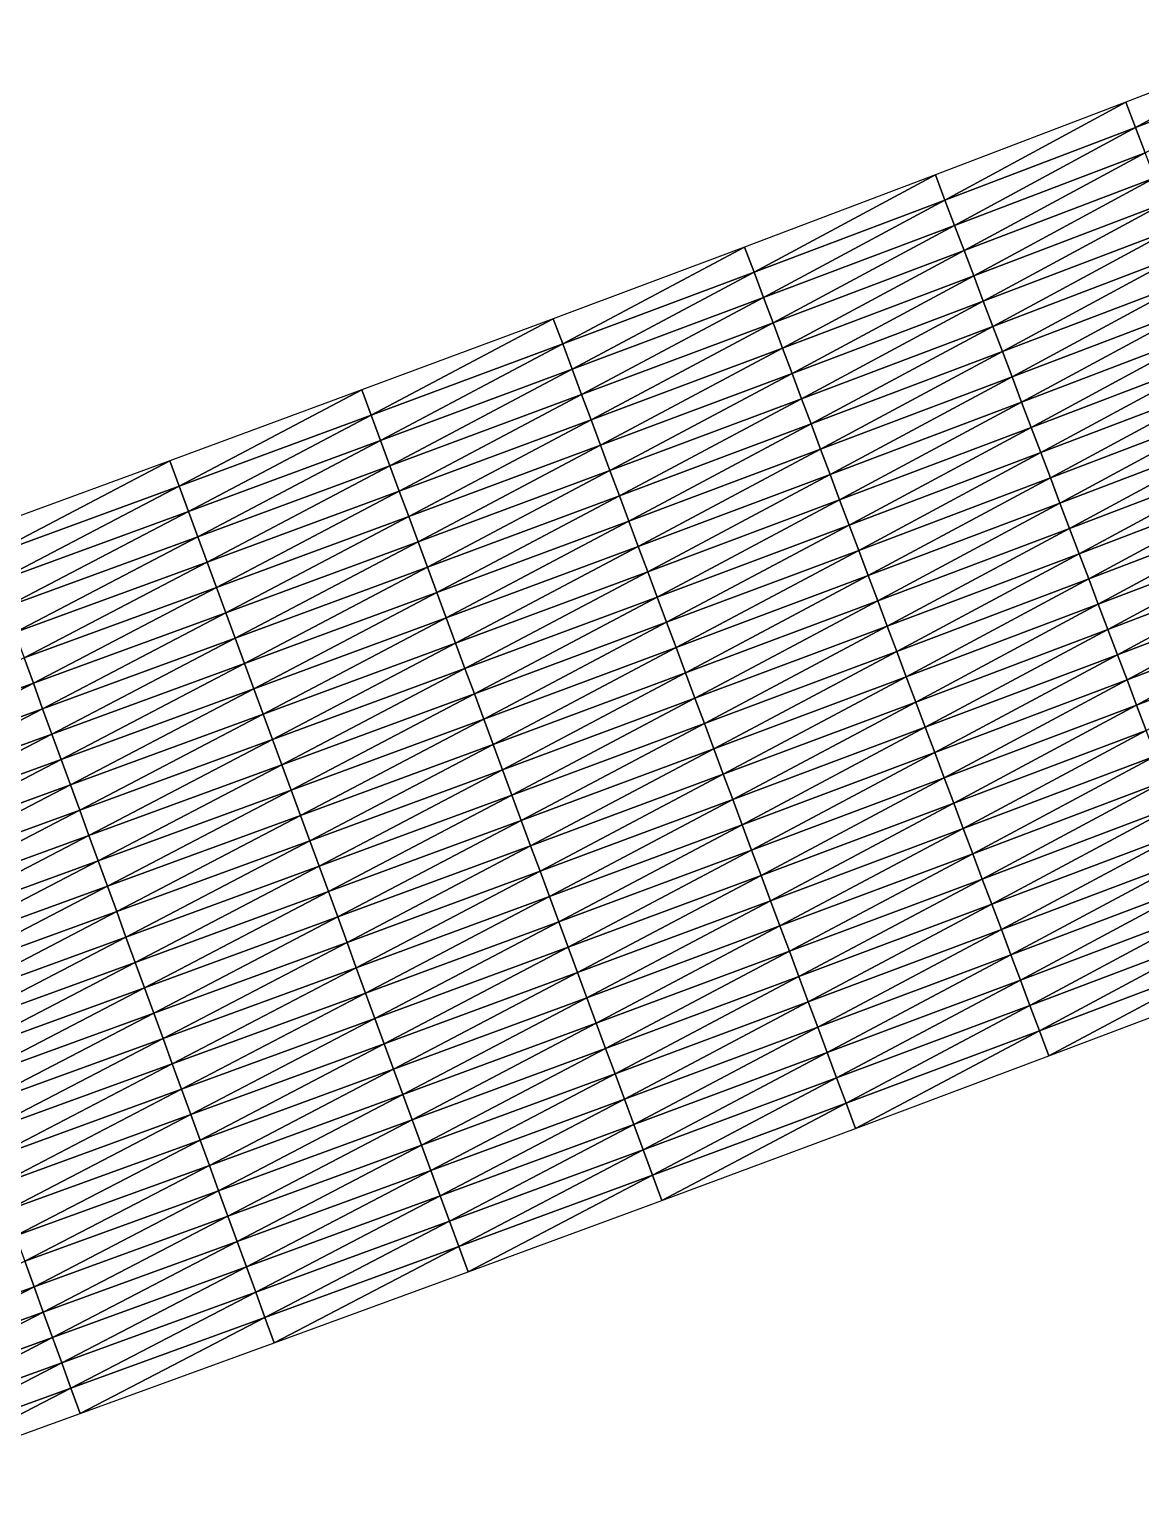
# Model space of a CAD drawing. Header units: metres. Extents: x 479979 to 482619, y 6959976 to 6961524.
# Drawn here: x 481464.3 to 481546.6, y 6960770.8 to 6960878.5 of the extents above; entities that cross this region are included whole.
import ezdxf

# ---------------------------------------------------------------- set-up
doc = ezdxf.new("R2010")
doc.units = ezdxf.units.M

msp = doc.modelspace()

# ---------------------------------------------------------------- linework, layer by layer
at = {"layer": 'GENERAL_FILL_TOP'}
for points in [[(481546.247, 6960871.252, 4.071), (481559.609, 6960878.537, 4.338), (481545.532, 6960873.12, 4.084)], [(481546.247, 6960871.252, 4.071), (481560.33, 6960876.671, 4.325), (481559.609, 6960878.537, 4.338)], [(481546.962, 6960869.384, 4.057), (481560.33, 6960876.671, 4.325), (481546.247, 6960871.252, 4.071)], [(481532.136, 6960865.872, 3.841), (481545.532, 6960873.12, 4.084), (481531.426, 6960867.742, 3.854)], [(481532.136, 6960865.872, 3.841), (481546.247, 6960871.252, 4.071), (481545.532, 6960873.12, 4.084)], [(481532.846, 6960864.002, 3.828), (481546.247, 6960871.252, 4.071), (481532.136, 6960865.872, 3.841)], [(481532.846, 6960864.002, 3.828), (481546.962, 6960869.384, 4.057), (481546.247, 6960871.252, 4.071)], [(481533.555, 6960862.132, 3.816), (481546.962, 6960869.384, 4.057), (481532.846, 6960864.002, 3.828)], [(481533.555, 6960862.132, 3.816), (481547.678, 6960867.516, 4.044), (481546.962, 6960869.384, 4.057)], [(481517.998, 6960860.529, 3.65), (481531.426, 6960867.742, 3.854), (481517.293, 6960862.401, 3.661)], [(481517.998, 6960860.529, 3.65), (481532.136, 6960865.872, 3.841), (481531.426, 6960867.742, 3.854)], [(481534.265, 6960860.262, 3.803), (481547.678, 6960867.516, 4.044), (481533.555, 6960862.132, 3.816)], [(481534.265, 6960860.262, 3.803), (481548.393, 6960865.649, 4.031), (481547.678, 6960867.516, 4.044)], [(481518.702, 6960858.657, 3.638), (481532.136, 6960865.872, 3.841), (481517.998, 6960860.529, 3.65)], [(481518.702, 6960858.657, 3.638), (481532.846, 6960864.002, 3.828), (481532.136, 6960865.872, 3.841)], [(481534.975, 6960858.392, 3.79), (481548.393, 6960865.649, 4.031), (481534.265, 6960860.262, 3.803)], [(481534.975, 6960858.392, 3.79), (481549.108, 6960863.781, 4.018), (481548.393, 6960865.649, 4.031)], [(481519.406, 6960856.785, 3.626), (481532.846, 6960864.002, 3.828), (481518.702, 6960858.657, 3.638)], [(481519.406, 6960856.785, 3.626), (481533.555, 6960862.132, 3.816), (481532.846, 6960864.002, 3.828)], [(481535.684, 6960856.523, 4.504), (481549.108, 6960863.781, 4.018), (481534.975, 6960858.392, 3.79)], [(481535.684, 6960856.523, 4.504), (481549.824, 6960861.913, 4.656), (481549.108, 6960863.781, 4.018)], [(481503.834, 6960855.221, 3.51), (481517.293, 6960862.401, 3.661), (481503.134, 6960857.095, 3.52)], [(481503.834, 6960855.221, 3.51), (481517.998, 6960860.529, 3.65), (481517.293, 6960862.401, 3.661)], [(481520.111, 6960854.913, 3.614), (481533.555, 6960862.132, 3.816), (481519.406, 6960856.785, 3.626)], [(481520.111, 6960854.913, 3.614), (481534.265, 6960860.262, 3.803), (481533.555, 6960862.132, 3.816)], [(481536.394, 6960854.653, 5.504), (481549.824, 6960861.913, 4.656), (481535.684, 6960856.523, 4.504)], [(481536.394, 6960854.653, 5.504), (481550.539, 6960860.046, 5.656), (481549.824, 6960861.913, 4.656)], [(481504.533, 6960853.348, 3.499), (481517.998, 6960860.529, 3.65), (481503.834, 6960855.221, 3.51)], [(481504.533, 6960853.348, 3.499), (481518.702, 6960858.657, 3.638), (481517.998, 6960860.529, 3.65)], [(481520.815, 6960853.042, 3.603), (481534.265, 6960860.262, 3.803), (481520.111, 6960854.913, 3.614)], [(481520.815, 6960853.042, 3.603), (481534.975, 6960858.392, 3.79), (481534.265, 6960860.262, 3.803)], [(481537.104, 6960852.783, 6.504), (481550.539, 6960860.046, 5.656), (481536.394, 6960854.653, 5.504)], [(481537.104, 6960852.783, 6.504), (481551.254, 6960858.178, 6.656), (481550.539, 6960860.046, 5.656)], [(481505.232, 6960851.474, 3.489), (481518.702, 6960858.657, 3.638), (481504.533, 6960853.348, 3.499)], [(481505.232, 6960851.474, 3.489), (481519.406, 6960856.785, 3.626), (481518.702, 6960858.657, 3.638)], [(481521.52, 6960851.17, 4.376), (481534.975, 6960858.392, 3.79), (481520.815, 6960853.042, 3.603)], [(481521.52, 6960851.17, 4.376), (481535.684, 6960856.523, 4.504), (481534.975, 6960858.392, 3.79)], [(481537.814, 6960850.913, 7.024), (481551.254, 6960858.178, 6.656), (481537.104, 6960852.783, 6.504)], [(481537.814, 6960850.913, 7.024), (481551.97, 6960856.31, 7.176), (481551.254, 6960858.178, 6.656)], [(481489.645, 6960849.947, 3.431), (481503.134, 6960857.095, 3.52), (481488.951, 6960851.822, 3.44)], [(481489.645, 6960849.947, 3.431), (481503.834, 6960855.221, 3.51), (481503.134, 6960857.095, 3.52)], [(481505.932, 6960849.6, 3.478), (481519.406, 6960856.785, 3.626), (481505.232, 6960851.474, 3.489)], [(481505.932, 6960849.6, 3.478), (481520.111, 6960854.913, 3.614), (481519.406, 6960856.785, 3.626)], [(481522.224, 6960849.298, 5.376), (481535.684, 6960856.523, 4.504), (481521.52, 6960851.17, 4.376)], [(481522.224, 6960849.298, 5.376), (481536.394, 6960854.653, 5.504), (481535.684, 6960856.523, 4.504)], [(481538.523, 6960849.043, 7.064), (481551.97, 6960856.31, 7.176), (481537.814, 6960850.913, 7.024)], [(481538.523, 6960849.043, 7.064), (481552.685, 6960854.443, 7.216), (481551.97, 6960856.31, 7.176)], [(481490.34, 6960848.071, 3.422), (481503.834, 6960855.221, 3.51), (481489.645, 6960849.947, 3.431)], [(481490.34, 6960848.071, 3.422), (481504.533, 6960853.348, 3.499), (481503.834, 6960855.221, 3.51)], [(481506.631, 6960847.726, 3.468), (481520.111, 6960854.913, 3.614), (481505.932, 6960849.6, 3.478)], [(481506.631, 6960847.726, 3.468), (481520.815, 6960853.042, 3.603), (481520.111, 6960854.913, 3.614)], [(481522.928, 6960847.426, 6.376), (481536.394, 6960854.653, 5.504), (481522.224, 6960849.298, 5.376)], [(481522.928, 6960847.426, 6.376), (481537.104, 6960852.783, 6.504), (481536.394, 6960854.653, 5.504)], [(481539.233, 6960847.173, 7.104), (481552.685, 6960854.443, 7.216), (481538.523, 6960849.043, 7.064)], [(481539.233, 6960847.173, 7.104), (481553.4, 6960852.575, 7.256), (481552.685, 6960854.443, 7.216)], [(481491.034, 6960846.196, 3.413), (481504.533, 6960853.348, 3.499), (481490.34, 6960848.071, 3.422)], [(481491.034, 6960846.196, 3.413), (481505.232, 6960851.474, 3.489), (481504.533, 6960853.348, 3.499)], [(481507.33, 6960845.853, 4.282), (481520.815, 6960853.042, 3.603), (481506.631, 6960847.726, 3.468)], [(481507.33, 6960845.853, 4.282), (481521.52, 6960851.17, 4.376), (481520.815, 6960853.042, 3.603)], [(481523.633, 6960845.554, 6.896), (481537.104, 6960852.783, 6.504), (481522.928, 6960847.426, 6.376)], [(481523.633, 6960845.554, 6.896), (481537.814, 6960850.913, 7.024), (481537.104, 6960852.783, 6.504)], [(481539.943, 6960845.304, 7.144), (481553.4, 6960852.575, 7.256), (481539.233, 6960847.173, 7.104)], [(481539.943, 6960845.304, 7.144), (481554.116, 6960850.707, 7.296), (481553.4, 6960852.575, 7.256)], [(481475.433, 6960844.703, 3.421), (481488.951, 6960851.822, 3.44), (481474.743, 6960846.58, 3.428)], [(481475.433, 6960844.703, 3.421), (481489.645, 6960849.947, 3.431), (481488.951, 6960851.822, 3.44)], [(481491.729, 6960844.32, 3.404), (481505.232, 6960851.474, 3.489), (481491.034, 6960846.196, 3.413)], [(481491.729, 6960844.32, 3.404), (481505.932, 6960849.6, 3.478), (481505.232, 6960851.474, 3.489)], [(481508.03, 6960843.979, 5.282), (481521.52, 6960851.17, 4.376), (481507.33, 6960845.853, 4.282)], [(481508.03, 6960843.979, 5.282), (481522.224, 6960849.298, 5.376), (481521.52, 6960851.17, 4.376)], [(481524.337, 6960843.682, 6.936), (481537.814, 6960850.913, 7.024), (481523.633, 6960845.554, 6.896)], [(481524.337, 6960843.682, 6.936), (481538.523, 6960849.043, 7.064), (481537.814, 6960850.913, 7.024)], [(481540.652, 6960843.434, 7.184), (481554.116, 6960850.707, 7.296), (481539.943, 6960845.304, 7.144)], [(481540.652, 6960843.434, 7.184), (481554.831, 6960848.84, 7.336), (481554.116, 6960850.707, 7.296)], [(481476.123, 6960842.826, 3.413), (481489.645, 6960849.947, 3.431), (481475.433, 6960844.703, 3.421)], [(481476.123, 6960842.826, 3.413), (481490.34, 6960848.071, 3.422), (481489.645, 6960849.947, 3.431)], [(481492.423, 6960842.445, 3.395), (481505.932, 6960849.6, 3.478), (481491.729, 6960844.32, 3.404)], [(481492.423, 6960842.445, 3.395), (481506.631, 6960847.726, 3.468), (481505.932, 6960849.6, 3.478)], [(481508.729, 6960842.105, 6.282), (481522.224, 6960849.298, 5.376), (481508.03, 6960843.979, 5.282)], [(481508.729, 6960842.105, 6.282), (481522.928, 6960847.426, 6.376), (481522.224, 6960849.298, 5.376)], [(481476.813, 6960840.948, 3.405), (481490.34, 6960848.071, 3.422), (481476.123, 6960842.826, 3.413)], [(481476.813, 6960840.948, 3.405), (481491.034, 6960846.196, 3.413), (481490.34, 6960848.071, 3.422)], [(481525.041, 6960841.81, 6.976), (481538.523, 6960849.043, 7.064), (481524.337, 6960843.682, 6.936)], [(481525.041, 6960841.81, 6.976), (481539.233, 6960847.173, 7.104), (481538.523, 6960849.043, 7.064)], [(481541.362, 6960841.564, 7.224), (481554.831, 6960848.84, 7.336), (481540.652, 6960843.434, 7.184)], [(481541.362, 6960841.564, 7.224), (481555.546, 6960846.972, 7.376), (481554.831, 6960848.84, 7.336)], [(481493.118, 6960840.569, 4.227), (481506.631, 6960847.726, 3.468), (481492.423, 6960842.445, 3.395)], [(481493.118, 6960840.569, 4.227), (481507.33, 6960845.853, 4.282), (481506.631, 6960847.726, 3.468)], [(481509.428, 6960840.231, 6.802), (481522.928, 6960847.426, 6.376), (481508.729, 6960842.105, 6.282)], [(481509.428, 6960840.231, 6.802), (481523.633, 6960845.554, 6.896), (481522.928, 6960847.426, 6.376)], [(481525.746, 6960839.938, 7.016), (481539.233, 6960847.173, 7.104), (481525.041, 6960841.81, 6.976)], [(481525.746, 6960839.938, 7.016), (481539.943, 6960845.304, 7.144), (481539.233, 6960847.173, 7.104)], [(481542.072, 6960839.694, 7.264), (481555.546, 6960846.972, 7.376), (481541.362, 6960841.564, 7.224)], [(481542.072, 6960839.694, 7.264), (481556.262, 6960845.104, 7.416), (481555.546, 6960846.972, 7.376)], [(481461.198, 6960839.488, 3.48), (481474.743, 6960846.58, 3.428), (481460.512, 6960841.366, 3.486)], [(481461.198, 6960839.488, 3.48), (481475.433, 6960844.703, 3.421), (481474.743, 6960846.58, 3.428)], [(481477.503, 6960839.071, 3.398), (481491.034, 6960846.196, 3.413), (481476.813, 6960840.948, 3.405)], [(481477.503, 6960839.071, 3.398), (481491.729, 6960844.32, 3.404), (481491.034, 6960846.196, 3.413)], [(481493.812, 6960838.693, 5.227), (481507.33, 6960845.853, 4.282), (481493.118, 6960840.569, 4.227)], [(481493.812, 6960838.693, 5.227), (481508.03, 6960843.979, 5.282), (481507.33, 6960845.853, 4.282)], [(481510.128, 6960838.357, 6.842), (481523.633, 6960845.554, 6.896), (481509.428, 6960840.231, 6.802)], [(481510.128, 6960838.357, 6.842), (481524.337, 6960843.682, 6.936), (481523.633, 6960845.554, 6.896)], [(481526.45, 6960838.067, 7.056), (481539.943, 6960845.304, 7.144), (481525.746, 6960839.938, 7.016)], [(481526.45, 6960838.067, 7.056), (481540.652, 6960843.434, 7.184), (481539.943, 6960845.304, 7.144)], [(481542.781, 6960837.824, 7.304), (481556.262, 6960845.104, 7.416), (481542.072, 6960839.694, 7.264)], [(481542.781, 6960837.824, 7.304), (481556.977, 6960843.236, 7.456), (481556.262, 6960845.104, 7.416)], [(481461.884, 6960837.609, 3.474), (481475.433, 6960844.703, 3.421), (481461.198, 6960839.488, 3.48)], [(481461.884, 6960837.609, 3.474), (481476.123, 6960842.826, 3.413), (481475.433, 6960844.703, 3.421)], [(481478.193, 6960837.194, 3.391), (481491.729, 6960844.32, 3.404), (481477.503, 6960839.071, 3.398)], [(481478.193, 6960837.194, 3.391), (481492.423, 6960842.445, 3.395), (481491.729, 6960844.32, 3.404)], [(481494.507, 6960836.818, 6.227), (481508.03, 6960843.979, 5.282), (481493.812, 6960838.693, 5.227)], [(481494.507, 6960836.818, 6.227), (481508.729, 6960842.105, 6.282), (481508.03, 6960843.979, 5.282)], [(481462.57, 6960835.73, 3.469), (481476.123, 6960842.826, 3.413), (481461.884, 6960837.609, 3.474)], [(481462.57, 6960835.73, 3.469), (481476.813, 6960840.948, 3.405), (481476.123, 6960842.826, 3.413)], [(481510.827, 6960836.484, 6.882), (481524.337, 6960843.682, 6.936), (481510.128, 6960838.357, 6.842)], [(481510.827, 6960836.484, 6.882), (481525.041, 6960841.81, 6.976), (481524.337, 6960843.682, 6.936)], [(481527.154, 6960836.195, 7.096), (481540.652, 6960843.434, 7.184), (481526.45, 6960838.067, 7.056)], [(481527.154, 6960836.195, 7.096), (481541.362, 6960841.564, 7.224), (481540.652, 6960843.434, 7.184)], [(481543.491, 6960835.954, 7.264), (481556.977, 6960843.236, 7.456), (481542.781, 6960837.824, 7.304)], [(481543.491, 6960835.954, 7.264), (481557.693, 6960841.369, 7.416), (481556.977, 6960843.236, 7.456)], [(481478.884, 6960835.317, 4.215), (481492.423, 6960842.445, 3.395), (481478.193, 6960837.194, 3.391)], [(481478.884, 6960835.317, 4.215), (481493.118, 6960840.569, 4.227), (481492.423, 6960842.445, 3.395)], [(481495.202, 6960834.942, 6.747), (481508.729, 6960842.105, 6.282), (481494.507, 6960836.818, 6.227)], [(481495.202, 6960834.942, 6.747), (481509.428, 6960840.231, 6.802), (481508.729, 6960842.105, 6.282)], [(481511.526, 6960834.61, 6.922), (481525.041, 6960841.81, 6.976), (481510.827, 6960836.484, 6.882)], [(481511.526, 6960834.61, 6.922), (481525.746, 6960839.938, 7.016), (481525.041, 6960841.81, 6.976)], [(481463.256, 6960833.852, 3.463), (481476.813, 6960840.948, 3.405), (481462.57, 6960835.73, 3.469)], [(481463.256, 6960833.852, 3.463), (481477.503, 6960839.071, 3.398), (481476.813, 6960840.948, 3.405)], [(481479.574, 6960833.44, 5.215), (481493.118, 6960840.569, 4.227), (481478.884, 6960835.317, 4.215)], [(481479.574, 6960833.44, 5.215), (481493.812, 6960838.693, 5.227), (481493.118, 6960840.569, 4.227)], [(481527.859, 6960834.323, 7.136), (481541.362, 6960841.564, 7.224), (481527.154, 6960836.195, 7.096)], [(481527.859, 6960834.323, 7.136), (481542.072, 6960839.694, 7.264), (481541.362, 6960841.564, 7.224)], [(481544.201, 6960834.084, 7.224), (481557.693, 6960841.369, 7.416), (481543.491, 6960835.954, 7.264)], [(481544.201, 6960834.084, 7.224), (481558.408, 6960839.501, 7.376), (481557.693, 6960841.369, 7.416)], [(481495.896, 6960833.067, 6.787), (481509.428, 6960840.231, 6.802), (481495.202, 6960834.942, 6.747)], [(481495.896, 6960833.067, 6.787), (481510.128, 6960838.357, 6.842), (481509.428, 6960840.231, 6.802)], [(481512.225, 6960832.736, 6.962), (481525.746, 6960839.938, 7.016), (481511.526, 6960834.61, 6.922)], [(481512.225, 6960832.736, 6.962), (481526.45, 6960838.067, 7.056), (481525.746, 6960839.938, 7.016)], [(481528.563, 6960832.451, 7.176), (481542.072, 6960839.694, 7.264), (481527.859, 6960834.323, 7.136)], [(481528.563, 6960832.451, 7.176), (481542.781, 6960837.824, 7.304), (481542.072, 6960839.694, 7.264)], [(481544.911, 6960832.215, 7.184), (481558.408, 6960839.501, 7.376), (481544.201, 6960834.084, 7.224)], [(481544.911, 6960832.215, 7.184), (481559.123, 6960837.633, 7.336), (481558.408, 6960839.501, 7.376)], [(481463.942, 6960831.973, 3.457), (481477.503, 6960839.071, 3.398), (481463.256, 6960833.852, 3.463)], [(481463.942, 6960831.973, 3.457), (481478.193, 6960837.194, 3.391), (481477.503, 6960839.071, 3.398)], [(481480.264, 6960831.563, 6.215), (481493.812, 6960838.693, 5.227), (481479.574, 6960833.44, 5.215)], [(481480.264, 6960831.563, 6.215), (481494.507, 6960836.818, 6.227), (481493.812, 6960838.693, 5.227)], [(481496.591, 6960831.191, 6.827), (481510.128, 6960838.357, 6.842), (481495.896, 6960833.067, 6.787)], [(481496.591, 6960831.191, 6.827), (481510.827, 6960836.484, 6.882), (481510.128, 6960838.357, 6.842)], [(481512.925, 6960830.862, 7.002), (481526.45, 6960838.067, 7.056), (481512.225, 6960832.736, 6.962)], [(481512.925, 6960830.862, 7.002), (481527.154, 6960836.195, 7.096), (481526.45, 6960838.067, 7.056)], [(481529.267, 6960830.579, 7.136), (481542.781, 6960837.824, 7.304), (481528.563, 6960832.451, 7.176)], [(481529.267, 6960830.579, 7.136), (481543.491, 6960835.954, 7.264), (481542.781, 6960837.824, 7.304)], [(481545.62, 6960830.345, 7.144), (481559.123, 6960837.633, 7.336), (481544.911, 6960832.215, 7.184)], [(481545.62, 6960830.345, 7.144), (481559.839, 6960835.766, 7.296), (481559.123, 6960837.633, 7.336)], [(481464.628, 6960830.094, 4.247), (481478.193, 6960837.194, 3.391), (481463.942, 6960831.973, 3.457)], [(481464.628, 6960830.094, 4.247), (481478.884, 6960835.317, 4.215), (481478.193, 6960837.194, 3.391)], [(481480.954, 6960829.686, 6.735), (481494.507, 6960836.818, 6.227), (481480.264, 6960831.563, 6.215)], [(481480.954, 6960829.686, 6.735), (481495.202, 6960834.942, 6.747), (481494.507, 6960836.818, 6.227)], [(481497.285, 6960829.316, 6.867), (481510.827, 6960836.484, 6.882), (481496.591, 6960831.191, 6.827)], [(481497.285, 6960829.316, 6.867), (481511.526, 6960834.61, 6.922), (481510.827, 6960836.484, 6.882)], [(481513.624, 6960828.989, 7.042), (481527.154, 6960836.195, 7.096), (481512.925, 6960830.862, 7.002)], [(481513.624, 6960828.989, 7.042), (481527.859, 6960834.323, 7.136), (481527.154, 6960836.195, 7.096)], [(481465.314, 6960828.216, 5.247), (481478.884, 6960835.317, 4.215), (481464.628, 6960830.094, 4.247)], [(481465.314, 6960828.216, 5.247), (481479.574, 6960833.44, 5.215), (481478.884, 6960835.317, 4.215)], [(481529.972, 6960828.707, 7.096), (481543.491, 6960835.954, 7.264), (481529.267, 6960830.579, 7.136)], [(481529.972, 6960828.707, 7.096), (481544.201, 6960834.084, 7.224), (481543.491, 6960835.954, 7.264)], [(481546.33, 6960828.475, 7.104), (481559.839, 6960835.766, 7.296), (481545.62, 6960830.345, 7.144)], [(481546.33, 6960828.475, 7.104), (481560.554, 6960833.898, 7.256), (481559.839, 6960835.766, 7.296)], [(481481.644, 6960827.808, 6.775), (481495.202, 6960834.942, 6.747), (481480.954, 6960829.686, 6.735)], [(481481.644, 6960827.808, 6.775), (481495.896, 6960833.067, 6.787), (481495.202, 6960834.942, 6.747)], [(481497.98, 6960827.44, 6.907), (481511.526, 6960834.61, 6.922), (481497.285, 6960829.316, 6.867)], [(481497.98, 6960827.44, 6.907), (481512.225, 6960832.736, 6.962), (481511.526, 6960834.61, 6.922)], [(481514.323, 6960827.115, 7.082), (481527.859, 6960834.323, 7.136), (481513.624, 6960828.989, 7.042)], [(481514.323, 6960827.115, 7.082), (481528.563, 6960832.451, 7.176), (481527.859, 6960834.323, 7.136)], [(481530.676, 6960826.835, 7.056), (481544.201, 6960834.084, 7.224), (481529.972, 6960828.707, 7.096)], [(481530.676, 6960826.835, 7.056), (481544.911, 6960832.215, 7.184), (481544.201, 6960834.084, 7.224)], [(481466, 6960826.337, 6.247), (481479.574, 6960833.44, 5.215), (481465.314, 6960828.216, 5.247)], [(481466, 6960826.337, 6.247), (481480.264, 6960831.563, 6.215), (481479.574, 6960833.44, 5.215)], [(481482.334, 6960825.931, 6.815), (481495.896, 6960833.067, 6.787), (481481.644, 6960827.808, 6.775)], [(481482.334, 6960825.931, 6.815), (481496.591, 6960831.191, 6.827), (481495.896, 6960833.067, 6.787)], [(481547.04, 6960826.605, 7.064), (481560.554, 6960833.898, 7.256), (481546.33, 6960828.475, 7.104)], [(481450.354, 6960824.899, 4.32), (481464.628, 6960830.094, 4.247), (481463.942, 6960831.973, 3.457)], [(481498.674, 6960825.565, 6.947), (481512.225, 6960832.736, 6.962), (481497.98, 6960827.44, 6.907)], [(481498.674, 6960825.565, 6.947), (481512.925, 6960830.862, 7.002), (481512.225, 6960832.736, 6.962)], [(481515.023, 6960825.241, 7.042), (481528.563, 6960832.451, 7.176), (481514.323, 6960827.115, 7.082)], [(481515.023, 6960825.241, 7.042), (481529.267, 6960830.579, 7.136), (481528.563, 6960832.451, 7.176)], [(481531.381, 6960824.964, 7.016), (481544.911, 6960832.215, 7.184), (481530.676, 6960826.835, 7.056)], [(481531.381, 6960824.964, 7.016), (481545.62, 6960830.345, 7.144), (481544.911, 6960832.215, 7.184)], [(481466.686, 6960824.458, 6.767), (481480.264, 6960831.563, 6.215), (481466, 6960826.337, 6.247)], [(481466.686, 6960824.458, 6.767), (481480.954, 6960829.686, 6.735), (481480.264, 6960831.563, 6.215)], [(481483.024, 6960824.054, 6.855), (481496.591, 6960831.191, 6.827), (481482.334, 6960825.931, 6.815)], [(481483.024, 6960824.054, 6.855), (481497.285, 6960829.316, 6.867), (481496.591, 6960831.191, 6.827)], [(481499.369, 6960823.689, 6.987), (481512.925, 6960830.862, 7.002), (481498.674, 6960825.565, 6.947)], [(481499.369, 6960823.689, 6.987), (481513.624, 6960828.989, 7.042), (481512.925, 6960830.862, 7.002)], [(481451.036, 6960823.019, 5.32), (481464.628, 6960830.094, 4.247), (481450.354, 6960824.899, 4.32)], [(481451.036, 6960823.019, 5.32), (481465.314, 6960828.216, 5.247), (481464.628, 6960830.094, 4.247)], [(481515.722, 6960823.367, 7.002), (481529.267, 6960830.579, 7.136), (481515.023, 6960825.241, 7.042)], [(481515.722, 6960823.367, 7.002), (481529.972, 6960828.707, 7.096), (481529.267, 6960830.579, 7.136)], [(481532.085, 6960823.092, 6.976), (481545.62, 6960830.345, 7.144), (481531.381, 6960824.964, 7.016)], [(481532.085, 6960823.092, 6.976), (481546.33, 6960828.475, 7.104), (481545.62, 6960830.345, 7.144)], [(481467.372, 6960822.58, 6.807), (481480.954, 6960829.686, 6.735), (481466.686, 6960824.458, 6.767)], [(481467.372, 6960822.58, 6.807), (481481.644, 6960827.808, 6.775), (481480.954, 6960829.686, 6.735)], [(481483.714, 6960822.177, 6.895), (481497.285, 6960829.316, 6.867), (481483.024, 6960824.054, 6.855)], [(481483.714, 6960822.177, 6.895), (481497.98, 6960827.44, 6.907), (481497.285, 6960829.316, 6.867)], [(481500.064, 6960821.814, 7.027), (481513.624, 6960828.989, 7.042), (481499.369, 6960823.689, 6.987)], [(481500.064, 6960821.814, 7.027), (481514.323, 6960827.115, 7.082), (481513.624, 6960828.989, 7.042)], [(481516.421, 6960821.494, 6.962), (481529.972, 6960828.707, 7.096), (481515.722, 6960823.367, 7.002)], [(481516.421, 6960821.494, 6.962), (481530.676, 6960826.835, 7.056), (481529.972, 6960828.707, 7.096)], [(481451.718, 6960821.139, 6.32), (481465.314, 6960828.216, 5.247), (481451.036, 6960823.019, 5.32)], [(481451.718, 6960821.139, 6.32), (481466, 6960826.337, 6.247), (481465.314, 6960828.216, 5.247)], [(481468.058, 6960820.701, 6.847), (481481.644, 6960827.808, 6.775), (481467.372, 6960822.58, 6.807)], [(481468.058, 6960820.701, 6.847), (481482.334, 6960825.931, 6.815), (481481.644, 6960827.808, 6.775)], [(481532.789, 6960821.22, 6.936), (481546.33, 6960828.475, 7.104), (481532.085, 6960823.092, 6.976)], [(481532.789, 6960821.22, 6.936), (481547.04, 6960826.605, 7.064), (481546.33, 6960828.475, 7.104)], [(481484.404, 6960820.3, 6.935), (481497.98, 6960827.44, 6.907), (481483.714, 6960822.177, 6.895)], [(481484.404, 6960820.3, 6.935), (481498.674, 6960825.565, 6.947), (481497.98, 6960827.44, 6.907)], [(481500.758, 6960819.938, 6.987), (481514.323, 6960827.115, 7.082), (481500.064, 6960821.814, 7.027)], [(481500.758, 6960819.938, 6.987), (481515.023, 6960825.241, 7.042), (481514.323, 6960827.115, 7.082)], [(481517.121, 6960819.62, 6.922), (481530.676, 6960826.835, 7.056), (481516.421, 6960821.494, 6.962)], [(481517.121, 6960819.62, 6.922), (481531.381, 6960824.964, 7.016), (481530.676, 6960826.835, 7.056)], [(481533.494, 6960819.348, 6.896), (481547.04, 6960826.605, 7.064), (481532.789, 6960821.22, 6.936)], [(481533.494, 6960819.348, 6.896), (481547.749, 6960824.735, 7.024), (481547.04, 6960826.605, 7.064)], [(481452.4, 6960819.258, 6.84), (481466, 6960826.337, 6.247), (481451.718, 6960821.139, 6.32)], [(481452.4, 6960819.258, 6.84), (481466.686, 6960824.458, 6.767), (481466, 6960826.337, 6.247)], [(481468.744, 6960818.822, 6.887), (481482.334, 6960825.931, 6.815), (481468.058, 6960820.701, 6.847)], [(481468.744, 6960818.822, 6.887), (481483.024, 6960824.054, 6.855), (481482.334, 6960825.931, 6.815)], [(481485.095, 6960818.423, 6.975), (481498.674, 6960825.565, 6.947), (481484.404, 6960820.3, 6.935)], [(481485.095, 6960818.423, 6.975), (481499.369, 6960823.689, 6.987), (481498.674, 6960825.565, 6.947)], [(481453.082, 6960817.378, 6.88), (481466.686, 6960824.458, 6.767), (481452.4, 6960819.258, 6.84)], [(481453.082, 6960817.378, 6.88), (481467.372, 6960822.58, 6.807), (481466.686, 6960824.458, 6.767)], [(481501.453, 6960818.063, 6.947), (481515.023, 6960825.241, 7.042), (481500.758, 6960819.938, 6.987)], [(481501.453, 6960818.063, 6.947), (481515.722, 6960823.367, 7.002), (481515.023, 6960825.241, 7.042)], [(481517.82, 6960817.746, 6.882), (481531.381, 6960824.964, 7.016), (481517.121, 6960819.62, 6.922)], [(481517.82, 6960817.746, 6.882), (481532.085, 6960823.092, 6.976), (481531.381, 6960824.964, 7.016)], [(481534.198, 6960817.476, 6.376), (481547.749, 6960824.735, 7.024), (481533.494, 6960819.348, 6.896)], [(481534.198, 6960817.476, 6.376), (481548.459, 6960822.865, 6.504), (481547.749, 6960824.735, 7.024)], [(481469.43, 6960816.944, 6.927), (481483.024, 6960824.054, 6.855), (481468.744, 6960818.822, 6.887)], [(481469.43, 6960816.944, 6.927), (481483.714, 6960822.177, 6.895), (481483.024, 6960824.054, 6.855)], [(481485.785, 6960816.545, 7.015), (481499.369, 6960823.689, 6.987), (481485.095, 6960818.423, 6.975)], [(481485.785, 6960816.545, 7.015), (481500.064, 6960821.814, 7.027), (481499.369, 6960823.689, 6.987)], [(481502.147, 6960816.187, 6.907), (481515.722, 6960823.367, 7.002), (481501.453, 6960818.063, 6.947)], [(481502.147, 6960816.187, 6.907), (481516.421, 6960821.494, 6.962), (481515.722, 6960823.367, 7.002)], [(481453.765, 6960815.498, 6.92), (481467.372, 6960822.58, 6.807), (481453.082, 6960817.378, 6.88)], [(481453.765, 6960815.498, 6.92), (481468.058, 6960820.701, 6.847), (481467.372, 6960822.58, 6.807)], [(481470.116, 6960815.065, 6.967), (481483.714, 6960822.177, 6.895), (481469.43, 6960816.944, 6.927)], [(481470.116, 6960815.065, 6.967), (481484.404, 6960820.3, 6.935), (481483.714, 6960822.177, 6.895)], [(481518.519, 6960815.872, 6.842), (481532.085, 6960823.092, 6.976), (481517.82, 6960817.746, 6.882)], [(481518.519, 6960815.872, 6.842), (481532.789, 6960821.22, 6.936), (481532.085, 6960823.092, 6.976)], [(481534.902, 6960815.604, 5.376), (481548.459, 6960822.865, 6.504), (481534.198, 6960817.476, 6.376)], [(481534.902, 6960815.604, 5.376), (481549.169, 6960820.996, 5.504), (481548.459, 6960822.865, 6.504)], [(481486.475, 6960814.668, 6.975), (481500.064, 6960821.814, 7.027), (481485.785, 6960816.545, 7.015)], [(481486.475, 6960814.668, 6.975), (481500.758, 6960819.938, 6.987), (481500.064, 6960821.814, 7.027)], [(481502.842, 6960814.312, 6.867), (481516.421, 6960821.494, 6.962), (481502.147, 6960816.187, 6.907)], [(481502.842, 6960814.312, 6.867), (481517.121, 6960819.62, 6.922), (481516.421, 6960821.494, 6.962)], [(481519.219, 6960813.999, 6.802), (481532.789, 6960821.22, 6.936), (481518.519, 6960815.872, 6.842)], [(481519.219, 6960813.999, 6.802), (481533.494, 6960819.348, 6.896), (481532.789, 6960821.22, 6.936)], [(481454.447, 6960813.618, 6.96), (481468.058, 6960820.701, 6.847), (481453.765, 6960815.498, 6.92)], [(481454.447, 6960813.618, 6.96), (481468.744, 6960818.822, 6.887), (481468.058, 6960820.701, 6.847)], [(481470.802, 6960813.186, 7.007), (481484.404, 6960820.3, 6.935), (481470.116, 6960815.065, 6.967)], [(481470.802, 6960813.186, 7.007), (481485.095, 6960818.423, 6.975), (481484.404, 6960820.3, 6.935)], [(481535.607, 6960813.732, 4.376), (481549.169, 6960820.996, 5.504), (481534.902, 6960815.604, 5.376)], [(481535.607, 6960813.732, 4.376), (481549.878, 6960819.126, 4.504), (481549.169, 6960820.996, 5.504)], [(481487.165, 6960812.791, 6.935), (481500.758, 6960819.938, 6.987), (481486.475, 6960814.668, 6.975)], [(481487.165, 6960812.791, 6.935), (481501.453, 6960818.063, 6.947), (481500.758, 6960819.938, 6.987)], [(481503.536, 6960812.436, 6.827), (481517.121, 6960819.62, 6.922), (481502.842, 6960814.312, 6.867)], [(481503.536, 6960812.436, 6.827), (481517.82, 6960817.746, 6.882), (481517.121, 6960819.62, 6.922)], [(481519.918, 6960812.125, 6.282), (481533.494, 6960819.348, 6.896), (481519.219, 6960813.999, 6.802)], [(481519.918, 6960812.125, 6.282), (481534.198, 6960817.476, 6.376), (481533.494, 6960819.348, 6.896)], [(481536.311, 6960811.86, 3.376), (481549.878, 6960819.126, 4.504), (481535.607, 6960813.732, 4.376)], [(481536.311, 6960811.86, 3.376), (481550.588, 6960817.256, 3.518), (481549.878, 6960819.126, 4.504)], [(481455.129, 6960811.738, 7), (481468.744, 6960818.822, 6.887), (481454.447, 6960813.618, 6.96)], [(481455.129, 6960811.738, 7), (481469.43, 6960816.944, 6.927), (481468.744, 6960818.822, 6.887)], [(481471.488, 6960811.308, 7.047), (481485.095, 6960818.423, 6.975), (481470.802, 6960813.186, 7.007)], [(481471.488, 6960811.308, 7.047), (481485.785, 6960816.545, 7.015), (481485.095, 6960818.423, 6.975)], [(481487.855, 6960810.914, 6.895), (481501.453, 6960818.063, 6.947), (481487.165, 6960812.791, 6.935)], [(481487.855, 6960810.914, 6.895), (481502.147, 6960816.187, 6.907), (481501.453, 6960818.063, 6.947)], [(481455.811, 6960809.858, 7.04), (481469.43, 6960816.944, 6.927), (481455.129, 6960811.738, 7)], [(481455.811, 6960809.858, 7.04), (481470.116, 6960815.065, 6.967), (481469.43, 6960816.944, 6.927)], [(481504.231, 6960810.561, 6.787), (481517.82, 6960817.746, 6.882), (481503.536, 6960812.436, 6.827)], [(481504.231, 6960810.561, 6.787), (481518.519, 6960815.872, 6.842), (481517.82, 6960817.746, 6.882)], [(481520.617, 6960810.251, 5.282), (481534.198, 6960817.476, 6.376), (481519.918, 6960812.125, 6.282)], [(481520.617, 6960810.251, 5.282), (481534.902, 6960815.604, 5.376), (481534.198, 6960817.476, 6.376)], [(481537.015, 6960809.989, 3.341), (481550.588, 6960817.256, 3.518), (481536.311, 6960811.86, 3.376)], [(481537.015, 6960809.989, 3.341), (481551.298, 6960815.386, 3.506), (481550.588, 6960817.256, 3.518)], [(481472.174, 6960809.429, 7.007), (481485.785, 6960816.545, 7.015), (481471.488, 6960811.308, 7.047)], [(481472.174, 6960809.429, 7.007), (481486.475, 6960814.668, 6.975), (481485.785, 6960816.545, 7.015)], [(481488.545, 6960809.037, 6.855), (481502.147, 6960816.187, 6.907), (481487.855, 6960810.914, 6.895)], [(481488.545, 6960809.037, 6.855), (481502.842, 6960814.312, 6.867), (481502.147, 6960816.187, 6.907)], [(481504.925, 6960808.685, 6.747), (481518.519, 6960815.872, 6.842), (481504.231, 6960810.561, 6.787)], [(481504.925, 6960808.685, 6.747), (481519.219, 6960813.999, 6.802), (481518.519, 6960815.872, 6.842)], [(481456.493, 6960807.978, 7.08), (481470.116, 6960815.065, 6.967), (481455.811, 6960809.858, 7.04)], [(481456.493, 6960807.978, 7.08), (481470.802, 6960813.186, 7.007), (481470.116, 6960815.065, 6.967)], [(481472.86, 6960807.55, 6.967), (481486.475, 6960814.668, 6.975), (481472.174, 6960809.429, 7.007)], [(481472.86, 6960807.55, 6.967), (481487.165, 6960812.791, 6.935), (481486.475, 6960814.668, 6.975)], [(481521.316, 6960808.377, 4.282), (481534.902, 6960815.604, 5.376), (481520.617, 6960810.251, 5.282)], [(481521.316, 6960808.377, 4.282), (481535.607, 6960813.732, 4.376), (481534.902, 6960815.604, 5.376)], [(481537.72, 6960808.117, 3.33), (481551.298, 6960815.386, 3.506), (481537.015, 6960809.989, 3.341)], [(481537.72, 6960808.117, 3.33), (481552.008, 6960813.516, 3.493), (481551.298, 6960815.386, 3.506)], [(481489.235, 6960807.16, 6.815), (481502.842, 6960814.312, 6.867), (481488.545, 6960809.037, 6.855)], [(481489.235, 6960807.16, 6.815), (481503.536, 6960812.436, 6.827), (481502.842, 6960814.312, 6.867)], [(481505.62, 6960806.81, 6.227), (481519.219, 6960813.999, 6.802), (481504.925, 6960808.685, 6.747)], [(481505.62, 6960806.81, 6.227), (481519.918, 6960812.125, 6.282), (481519.219, 6960813.999, 6.802)], [(481522.016, 6960806.504, 3.282), (481535.607, 6960813.732, 4.376), (481521.316, 6960808.377, 4.282)], [(481522.016, 6960806.504, 3.282), (481536.311, 6960811.86, 3.376), (481535.607, 6960813.732, 4.376)], [(481457.176, 6960806.098, 7.12), (481470.802, 6960813.186, 7.007), (481456.493, 6960807.978, 7.08)], [(481457.176, 6960806.098, 7.12), (481471.488, 6960811.308, 7.047), (481470.802, 6960813.186, 7.007)], [(481473.546, 6960805.672, 6.927), (481487.165, 6960812.791, 6.935), (481472.86, 6960807.55, 6.967)], [(481473.546, 6960805.672, 6.927), (481487.855, 6960810.914, 6.895), (481487.165, 6960812.791, 6.935)], [(481538.424, 6960806.245, 3.319), (481552.008, 6960813.516, 3.493), (481537.72, 6960808.117, 3.33)], [(481538.424, 6960806.245, 3.319), (481552.717, 6960811.646, 3.481), (481552.008, 6960813.516, 3.493)], [(481489.925, 6960805.282, 6.775), (481503.536, 6960812.436, 6.827), (481489.235, 6960807.16, 6.815)], [(481489.925, 6960805.282, 6.775), (481504.231, 6960810.561, 6.787), (481503.536, 6960812.436, 6.827)], [(481506.315, 6960804.934, 5.227), (481519.918, 6960812.125, 6.282), (481505.62, 6960806.81, 6.227)], [(481506.315, 6960804.934, 5.227), (481520.617, 6960810.251, 5.282), (481519.918, 6960812.125, 6.282)], [(481522.715, 6960804.63, 3.236), (481536.311, 6960811.86, 3.376), (481522.016, 6960806.504, 3.282)], [(481522.715, 6960804.63, 3.236), (481537.015, 6960809.989, 3.341), (481536.311, 6960811.86, 3.376)], [(481539.128, 6960804.373, 3.308), (481552.717, 6960811.646, 3.481), (481538.424, 6960806.245, 3.319)], [(481539.128, 6960804.373, 3.308), (481553.427, 6960809.776, 3.469), (481552.717, 6960811.646, 3.481)], [(481457.858, 6960804.218, 7.08), (481471.488, 6960811.308, 7.047), (481457.176, 6960806.098, 7.12)], [(481457.858, 6960804.218, 7.08), (481472.174, 6960809.429, 7.007), (481471.488, 6960811.308, 7.047)], [(481474.232, 6960803.793, 6.887), (481487.855, 6960810.914, 6.895), (481473.546, 6960805.672, 6.927)], [(481474.232, 6960803.793, 6.887), (481488.545, 6960809.037, 6.855), (481487.855, 6960810.914, 6.895)], [(481490.616, 6960803.405, 6.735), (481504.231, 6960810.561, 6.787), (481489.925, 6960805.282, 6.775)], [(481490.616, 6960803.405, 6.735), (481504.925, 6960808.685, 6.747), (481504.231, 6960810.561, 6.787)], [(481458.54, 6960802.338, 7.04), (481472.174, 6960809.429, 7.007), (481457.858, 6960804.218, 7.08)], [(481458.54, 6960802.338, 7.04), (481472.86, 6960807.55, 6.967), (481472.174, 6960809.429, 7.007)], [(481507.009, 6960803.059, 4.227), (481520.617, 6960810.251, 5.282), (481506.315, 6960804.934, 5.227)], [(481507.009, 6960803.059, 4.227), (481521.316, 6960808.377, 4.282), (481520.617, 6960810.251, 5.282)], [(481523.414, 6960802.756, 3.226), (481537.015, 6960809.989, 3.341), (481522.715, 6960804.63, 3.236)], [(481523.414, 6960802.756, 3.226), (481537.72, 6960808.117, 3.33), (481537.015, 6960809.989, 3.341)], [(481539.833, 6960802.501, 3.297), (481553.427, 6960809.776, 3.469), (481539.128, 6960804.373, 3.308)], [(481539.833, 6960802.501, 3.297), (481554.137, 6960807.907, 3.457), (481553.427, 6960809.776, 3.469)], [(481474.918, 6960801.914, 6.847), (481488.545, 6960809.037, 6.855), (481474.232, 6960803.793, 6.887)], [(481474.918, 6960801.914, 6.847), (481489.235, 6960807.16, 6.815), (481488.545, 6960809.037, 6.855)], [(481491.306, 6960801.528, 6.215), (481504.925, 6960808.685, 6.747), (481490.616, 6960803.405, 6.735)], [(481491.306, 6960801.528, 6.215), (481505.62, 6960806.81, 6.227), (481504.925, 6960808.685, 6.747)], [(481507.704, 6960801.183, 3.227), (481521.316, 6960808.377, 4.282), (481507.009, 6960803.059, 4.227)], [(481507.704, 6960801.183, 3.227), (481522.016, 6960806.504, 3.282), (481521.316, 6960808.377, 4.282)], [(481459.222, 6960800.458, 7), (481472.86, 6960807.55, 6.967), (481458.54, 6960802.338, 7.04)], [(481459.222, 6960800.458, 7), (481473.546, 6960805.672, 6.927), (481472.86, 6960807.55, 6.967)], [(481475.604, 6960800.035, 6.807), (481489.235, 6960807.16, 6.815), (481474.918, 6960801.914, 6.847)], [(481475.604, 6960800.035, 6.807), (481489.925, 6960805.282, 6.775), (481489.235, 6960807.16, 6.815)], [(481524.114, 6960800.882, 3.216), (481537.72, 6960808.117, 3.33), (481523.414, 6960802.756, 3.226)], [(481524.114, 6960800.882, 3.216), (481538.424, 6960806.245, 3.319), (481537.72, 6960808.117, 3.33)], [(481491.996, 6960799.651, 5.215), (481505.62, 6960806.81, 6.227), (481491.306, 6960801.528, 6.215)], [(481491.996, 6960799.651, 5.215), (481506.315, 6960804.934, 5.227), (481505.62, 6960806.81, 6.227)], [(481508.398, 6960799.308, 3.197), (481522.016, 6960806.504, 3.282), (481507.704, 6960801.183, 3.227)], [(481508.398, 6960799.308, 3.197), (481522.715, 6960804.63, 3.236), (481522.016, 6960806.504, 3.282)], [(481524.813, 6960799.009, 3.207), (481538.424, 6960806.245, 3.319), (481524.114, 6960800.882, 3.216)], [(481524.813, 6960799.009, 3.207), (481539.128, 6960804.373, 3.308), (481538.424, 6960806.245, 3.319)], [(481459.904, 6960798.578, 6.96), (481473.546, 6960805.672, 6.927), (481459.222, 6960800.458, 7)], [(481459.904, 6960798.578, 6.96), (481474.232, 6960803.793, 6.887), (481473.546, 6960805.672, 6.927)], [(481476.29, 6960798.157, 6.767), (481489.925, 6960805.282, 6.775), (481475.604, 6960800.035, 6.807)], [(481476.29, 6960798.157, 6.767), (481490.616, 6960803.405, 6.735), (481489.925, 6960805.282, 6.775)], [(481492.686, 6960797.774, 4.215), (481506.315, 6960804.934, 5.227), (481491.996, 6960799.651, 5.215)], [(481492.686, 6960797.774, 4.215), (481507.009, 6960803.059, 4.227), (481506.315, 6960804.934, 5.227)], [(481509.093, 6960797.432, 3.189), (481522.715, 6960804.63, 3.236), (481508.398, 6960799.308, 3.197)], [(481509.093, 6960797.432, 3.189), (481523.414, 6960802.756, 3.226), (481522.715, 6960804.63, 3.236)], [(481525.512, 6960797.135, 3.197), (481539.128, 6960804.373, 3.308), (481524.813, 6960799.009, 3.207)], [(481525.512, 6960797.135, 3.197), (481539.833, 6960802.501, 3.297), (481539.128, 6960804.373, 3.308)], [(481460.586, 6960796.698, 6.92), (481474.232, 6960803.793, 6.887), (481459.904, 6960798.578, 6.96)], [(481460.586, 6960796.698, 6.92), (481474.918, 6960801.914, 6.847), (481474.232, 6960803.793, 6.887)], [(481476.976, 6960796.278, 6.247), (481490.616, 6960803.405, 6.735), (481476.29, 6960798.157, 6.767)], [(481476.976, 6960796.278, 6.247), (481491.306, 6960801.528, 6.215), (481490.616, 6960803.405, 6.735)], [(481493.376, 6960795.897, 3.237), (481507.009, 6960803.059, 4.227), (481492.686, 6960797.774, 4.215)], [(481493.376, 6960795.897, 3.237), (481507.704, 6960801.183, 3.227), (481507.009, 6960803.059, 4.227)], [(481461.269, 6960794.818, 6.88), (481474.918, 6960801.914, 6.847), (481460.586, 6960796.698, 6.92)], [(481461.269, 6960794.818, 6.88), (481475.604, 6960800.035, 6.807), (481474.918, 6960801.914, 6.847)], [(481509.787, 6960795.556, 3.181), (481523.414, 6960802.756, 3.226), (481509.093, 6960797.432, 3.189)], [(481509.787, 6960795.556, 3.181), (481524.114, 6960800.882, 3.216), (481523.414, 6960802.756, 3.226)], [(481477.662, 6960794.399, 5.247), (481491.306, 6960801.528, 6.215), (481476.976, 6960796.278, 6.247)], [(481477.662, 6960794.399, 5.247), (481491.996, 6960799.651, 5.215), (481491.306, 6960801.528, 6.215)], [(481494.066, 6960794.019, 3.23), (481507.704, 6960801.183, 3.227), (481493.376, 6960795.897, 3.237)], [(481494.066, 6960794.019, 3.23), (481508.398, 6960799.308, 3.197), (481507.704, 6960801.183, 3.227)], [(481510.482, 6960793.681, 3.173), (481524.114, 6960800.882, 3.216), (481509.787, 6960795.556, 3.181)], [(481510.482, 6960793.681, 3.173), (481524.813, 6960799.009, 3.207), (481524.114, 6960800.882, 3.216)], [(481461.951, 6960792.938, 6.84), (481475.604, 6960800.035, 6.807), (481461.269, 6960794.818, 6.88)], [(481461.951, 6960792.938, 6.84), (481476.29, 6960798.157, 6.767), (481475.604, 6960800.035, 6.807)], [(481478.348, 6960792.521, 4.247), (481491.996, 6960799.651, 5.215), (481477.662, 6960794.399, 5.247)], [(481478.348, 6960792.521, 4.247), (481492.686, 6960797.774, 4.215), (481491.996, 6960799.651, 5.215)], [(481494.756, 6960792.142, 3.223), (481508.398, 6960799.308, 3.197), (481494.066, 6960794.019, 3.23)], [(481494.756, 6960792.142, 3.223), (481509.093, 6960797.432, 3.189), (481508.398, 6960799.308, 3.197)], [(481511.176, 6960791.805, 3.165), (481524.813, 6960799.009, 3.207), (481510.482, 6960793.681, 3.173)], [(481511.176, 6960791.805, 3.165), (481525.512, 6960797.135, 3.197), (481524.813, 6960799.009, 3.207)], [(481462.633, 6960791.057, 6.32), (481476.29, 6960798.157, 6.767), (481461.951, 6960792.938, 6.84)], [(481462.633, 6960791.057, 6.32), (481476.976, 6960796.278, 6.247), (481476.29, 6960798.157, 6.767)], [(481479.034, 6960790.642, 3.338), (481492.686, 6960797.774, 4.215), (481478.348, 6960792.521, 4.247)], [(481479.034, 6960790.642, 3.338), (481493.376, 6960795.897, 3.237), (481492.686, 6960797.774, 4.215)], [(481495.446, 6960790.265, 3.217), (481509.093, 6960797.432, 3.189), (481494.756, 6960792.142, 3.223)], [(481495.446, 6960790.265, 3.217), (481509.787, 6960795.556, 3.181), (481509.093, 6960797.432, 3.189)], [(481463.315, 6960789.177, 5.32), (481476.976, 6960796.278, 6.247), (481462.633, 6960791.057, 6.32)], [(481463.315, 6960789.177, 5.32), (481477.662, 6960794.399, 5.247), (481476.976, 6960796.278, 6.247)], [(481479.72, 6960788.763, 3.333), (481493.376, 6960795.897, 3.237), (481479.034, 6960790.642, 3.338)], [(481479.72, 6960788.763, 3.333), (481494.066, 6960794.019, 3.23), (481493.376, 6960795.897, 3.237)], [(481496.136, 6960788.388, 3.21), (481509.787, 6960795.556, 3.181), (481495.446, 6960790.265, 3.217)], [(481496.136, 6960788.388, 3.21), (481510.482, 6960793.681, 3.173), (481509.787, 6960795.556, 3.181)], [(481463.997, 6960787.297, 4.32), (481477.662, 6960794.399, 5.247), (481463.315, 6960789.177, 5.32)], [(481463.997, 6960787.297, 4.32), (481478.348, 6960792.521, 4.247), (481477.662, 6960794.399, 5.247)], [(481480.406, 6960786.885, 3.328), (481494.066, 6960794.019, 3.23), (481479.72, 6960788.763, 3.333)], [(481480.406, 6960786.885, 3.328), (481494.756, 6960792.142, 3.223), (481494.066, 6960794.019, 3.23)], [(481496.827, 6960786.511, 3.204), (481510.482, 6960793.681, 3.173), (481496.136, 6960788.388, 3.21)], [(481496.827, 6960786.511, 3.204), (481511.176, 6960791.805, 3.165), (481510.482, 6960793.681, 3.173)], [(481464.679, 6960785.417, 3.506), (481478.348, 6960792.521, 4.247), (481463.997, 6960787.297, 4.32)], [(481464.679, 6960785.417, 3.506), (481479.034, 6960790.642, 3.338), (481478.348, 6960792.521, 4.247)], [(481481.092, 6960785.006, 3.323), (481494.756, 6960792.142, 3.223), (481480.406, 6960786.885, 3.328)], [(481481.092, 6960785.006, 3.323), (481495.446, 6960790.265, 3.217), (481494.756, 6960792.142, 3.223)], [(481465.362, 6960783.537, 3.502), (481479.034, 6960790.642, 3.338), (481464.679, 6960785.417, 3.506)], [(481465.362, 6960783.537, 3.502), (481479.72, 6960788.763, 3.333), (481479.034, 6960790.642, 3.338)], [(481481.778, 6960783.127, 3.319), (481495.446, 6960790.265, 3.217), (481481.092, 6960785.006, 3.323)], [(481481.778, 6960783.127, 3.319), (481496.136, 6960788.388, 3.21), (481495.446, 6960790.265, 3.217)], [(481466.044, 6960781.657, 3.499), (481479.72, 6960788.763, 3.333), (481465.362, 6960783.537, 3.502)], [(481466.044, 6960781.657, 3.499), (481480.406, 6960786.885, 3.328), (481479.72, 6960788.763, 3.333)], [(481482.464, 6960781.249, 3.314), (481496.136, 6960788.388, 3.21), (481481.778, 6960783.127, 3.319)], [(481482.464, 6960781.249, 3.314), (481496.827, 6960786.511, 3.204), (481496.136, 6960788.388, 3.21)], [(481450.313, 6960780.22, 3.73), (481464.679, 6960785.417, 3.506), (481463.997, 6960787.297, 4.32)], [(481466.726, 6960779.777, 3.495), (481480.406, 6960786.885, 3.328), (481466.044, 6960781.657, 3.499)], [(481466.726, 6960779.777, 3.495), (481481.092, 6960785.006, 3.323), (481480.406, 6960786.885, 3.328)], [(481450.992, 6960778.339, 3.727), (481464.679, 6960785.417, 3.506), (481450.313, 6960780.22, 3.73)], [(481450.992, 6960778.339, 3.727), (481465.362, 6960783.537, 3.502), (481464.679, 6960785.417, 3.506)], [(481467.408, 6960777.897, 3.492), (481481.092, 6960785.006, 3.323), (481466.726, 6960779.777, 3.495)], [(481467.408, 6960777.897, 3.492), (481481.778, 6960783.127, 3.319), (481481.092, 6960785.006, 3.323)], [(481451.67, 6960776.457, 3.725), (481465.362, 6960783.537, 3.502), (481450.992, 6960778.339, 3.727)], [(481451.67, 6960776.457, 3.725), (481466.044, 6960781.657, 3.499), (481465.362, 6960783.537, 3.502)], [(481468.09, 6960776.017, 3.488), (481481.778, 6960783.127, 3.319), (481467.408, 6960777.897, 3.492)], [(481468.09, 6960776.017, 3.488), (481482.464, 6960781.249, 3.314), (481481.778, 6960783.127, 3.319)], [(481452.349, 6960774.576, 3.723), (481466.044, 6960781.657, 3.499), (481451.67, 6960776.457, 3.725)], [(481452.349, 6960774.576, 3.723), (481466.726, 6960779.777, 3.495), (481466.044, 6960781.657, 3.499)], [(481453.028, 6960772.695, 3.721), (481466.726, 6960779.777, 3.495), (481452.349, 6960774.576, 3.723)], [(481453.028, 6960772.695, 3.721), (481467.408, 6960777.897, 3.492), (481466.726, 6960779.777, 3.495)], [(481453.706, 6960770.813, 3.718), (481467.408, 6960777.897, 3.492), (481453.028, 6960772.695, 3.721)], [(481453.706, 6960770.813, 3.718), (481468.09, 6960776.017, 3.488), (481467.408, 6960777.897, 3.492)]]:
    msp.add_3dface(points, dxfattribs=at)

doc.saveas('drawing.dxf')
